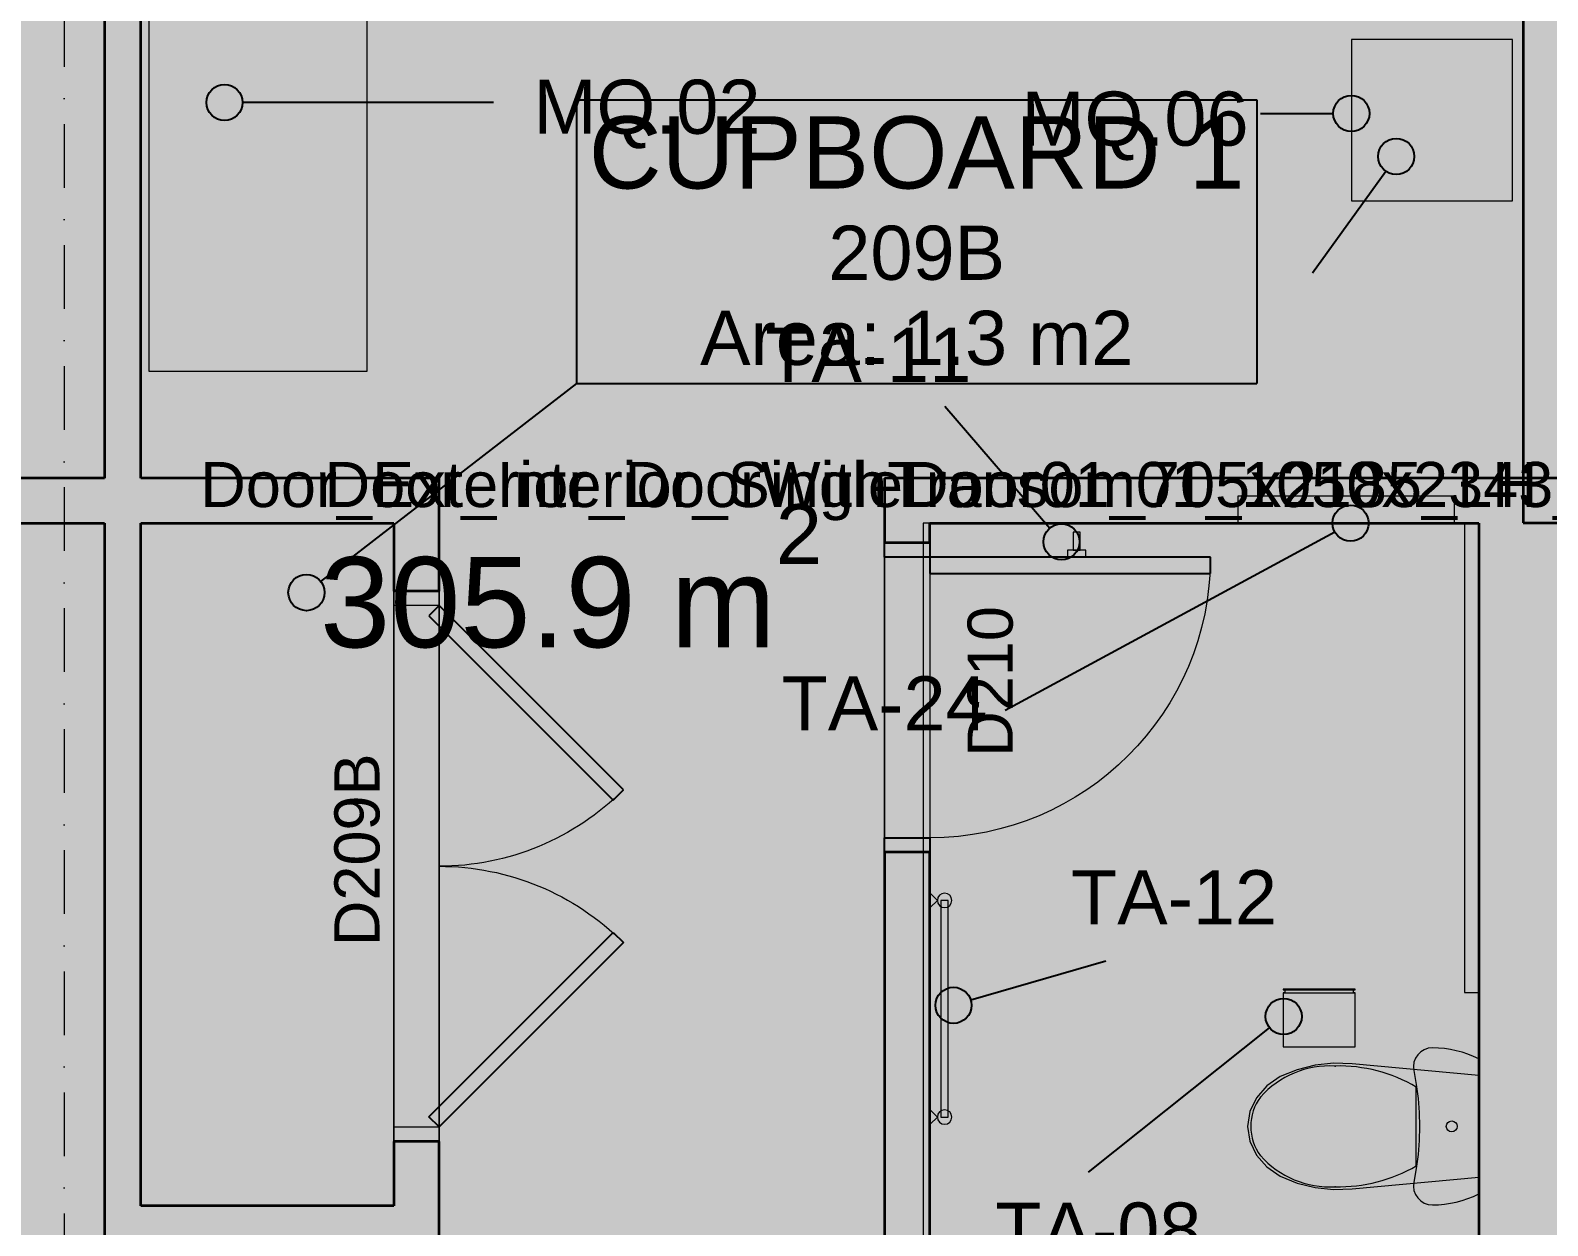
# Model space of a CAD drawing. Header units: millimetres. Extents: x -14278 to 96025, y -22378 to 34603.
# Drawn here: x 72108 to 76309, y 9026 to 12336 of the extents above; entities that cross this region are included whole.
import ezdxf
from ezdxf.enums import TextEntityAlignment as Align

# ---------------------------------------------------------------- set-up
doc = ezdxf.new("R2010")
doc.units = ezdxf.units.MM
doc.header["$MEASUREMENT"] = 0
doc.linetypes.add('Dot & Dashed', pattern=[335.138881, 176.388884, -88.194442, 0, -70.555556])
for name, color, linetype in [('A-Zz_20_10_90-T_TextFFEInternal', 7, 'Continuous'), ('A-Zz_20_10_90-T_TextStair', 7, 'Continuous'), ('A-Zz_50_90_00-M_GrossInternal', 7, 'Continuous'), ('NewA-Ee_25_10-M_WallsInternal', 7, 'Continuous'), ('NewA-Ee_30_40-M_Floors', 7, 'Continuous'), ('NewA-Ee_40_20-M_GeneralFFAndEInternalEquipment', 7, 'Continuous'), ('NewA-Ee_40_20-M_GeneralFFAndEInternalMovable', 7, 'Continuous'), ('NewA-Ee_40_20-M_GeneralFFAndEInternalSanitary', 7, 'Continuous'), ('NewA-SL-M_SpacesInternal', 7, 'Continuous'), ('NewA-Ss_30_25-M_CeilingAndSoffitSystems', 7, 'Continuous'), ('NewA-Zz_20_10_90-T_TextFFEInternal', 7, 'Continuous'), ('NewA-Zz_35_40_80-M_GridStructural', 7, 'Continuous'), ('NewA-Zz_50_10_90-P_BoundarySpace', 7, 'Continuous'), ('NewA-Zz_50_90_00-M_GrossInternal', 7, 'Continuous')]:
    doc.layers.add(name, color=color, linetype=linetype)
doc.styles.add('GENERATED_STYLE_1', font='')
doc.styles.get('GENERATED_STYLE_1').set_extended_font_data('Arial')

# ---------------------------------------------------------------- blocks, each defined once
blk = doc.blocks.new('Slab_29_2', base_point=(88251.7, 6550.5))
at = {"layer": 'NewA-Ee_30_40-M_Floors', "linetype": 'Continuous', "lineweight": 13}
blk.add_hatch(color=254, dxfattribs=at).paths.add_polyline_path([(88251.7, 6550.5), (88251.7, 12847.7), (90701.4, 12847.7), (90701.4, 15099.7), (56152, 15099.7), (56152, 6550.5)])
blk = doc.blocks.new('BEDROOM_209_33_2', base_point=(74744.9, 14565))
at = {"layer": 'NewA-SL-M_SpacesInternal', "color": 253, "linetype": 'Continuous', "lineweight": 13}
for p, q in [((72413.2, 15099.7), (72413.2, 11096.4)), ((76240.7, 11096.4), (76240.7, 15099.7)), ((72413.2, 11096.4), (73239.3, 11096.4)), ((73239.3, 11096.4), (73239.3, 8145.4)), ((74473.1, 8145.4), (74473.1, 11096.4)), ((74473.1, 11096.4), (76240.7, 11096.4))]:
    blk.add_line(p, q, dxfattribs=at)
at = {"layer": 'NewA-SL-M_SpacesInternal', "color": 5, "lineweight": 70, "style": 'GENERATED_STYLE_1'}
for tag, height, p in [('ROOM_NAME', 200, (74744.9, 14872.8)), ('ROOM_NUMBER', 150, (74744.9, 14570)), ('adj_text', 150, (74744.9, 14334.3))]:
    blk.add_attdef(tag, text='', height=height, dxfattribs=at).set_placement(p, align=Align.TOP_CENTER)
blk = doc.blocks.new('BATH_210_44_2', base_point=(75621.8, 7381.5))
at = {"layer": 'NewA-SL-M_SpacesInternal', "color": 253, "linetype": 'Continuous', "lineweight": 13}
for p, q in [((76050.6, 11046.4), (75450.6, 11046.4)), ((75450.6, 11046.4), (75450.6, 10971.4)), ((76050.6, 10971.4), (76050.6, 11046.4)), ((74598.1, 10971.4), (74598.1, 8439.2)), ((75450.6, 10971.4), (74598.1, 10971.4)), ((76118.2, 10971.4), (76050.6, 10971.4)), ((76118.2, 8145.4), (76118.2, 10971.4))]:
    blk.add_line(p, q, dxfattribs=at)
at = {"layer": 'NewA-SL-M_SpacesInternal', "color": 5, "lineweight": 70, "style": 'GENERATED_STYLE_1'}
for tag, height, p in [('ROOM_NAME', 200, (75621.8, 7689.4)), ('ROOM_NUMBER', 150, (75621.8, 7386.5)), ('adj_text', 150, (75621.8, 7150.8))]:
    blk.add_attdef(tag, text='', height=height, dxfattribs=at).set_placement(p, align=Align.TOP_CENTER)
blk = doc.blocks.new('CUPBOARD 1_209B_53_2', base_point=(74561.9, 11790.4))
at = {"layer": 'NewA-SL-M_SpacesInternal', "linetype": 'Continuous'}
for p, q in [((73620.3, 12144), (73620.3, 11829.7)), ((73620.3, 12144), (75503.5, 12144)), ((75503.5, 12144), (75503.5, 11829.7)), ((73620.3, 11829.7), (73620.3, 11594)), ((75503.5, 11829.7), (75503.5, 11594)), ((73620.3, 11594), (73620.3, 11358.3)), ((75503.5, 11594), (75503.5, 11358.3)), ((73620.3, 11358.3), (75503.5, 11358.3))]:
    blk.add_line(p, q, dxfattribs=at)
at = {"layer": 'NewA-SL-M_SpacesInternal', "color": 253, "linetype": 'Continuous', "lineweight": 13}
for p, q in [((72413.2, 10971.4), (72413.2, 9081)), ((73114.3, 10971.4), (72413.2, 10971.4)), ((73114.3, 9081), (73114.3, 10971.4)), ((72413.2, 9081), (73114.3, 9081))]:
    blk.add_line(p, q, dxfattribs=at)
at = {"layer": 'NewA-SL-M_SpacesInternal', "color": 5, "lineweight": 70, "style": 'GENERATED_STYLE_1'}
for tag, height, p in [('ROOM_NAME', 200, (74561.9, 12098.3)), ('ROOM_NUMBER', 150, (74561.9, 11795.4)), ('adj_text', 150, (74561.9, 11559.7))]:
    blk.add_attdef(tag, text='', height=height, dxfattribs=at).set_placement(p, align=Align.TOP_CENTER)
blk = doc.blocks.new('Slab_30_2', base_point=(74580.1, 8145.4))
at = {"layer": 'NewA-Ss_30_25-M_CeilingAndSoffitSystems', "linetype": 'Continuous', "lineweight": 0}
blk.add_hatch(color=255, dxfattribs=at).paths.add_polyline_path([(74580.1, 8145.4), (76118.2, 8145.4), (76118.2, 10971.4), (74580.1, 10971.4)])
at = {"layer": 'NewA-Ss_30_25-M_CeilingAndSoffitSystems', "color": 6, "linetype": 'Continuous', "lineweight": 13, "flags": 128}
blk.add_lwpolyline([(74580.1, 8145.4), (76118.2, 8145.4), (76118.2, 10971.4), (74580.1, 10971.4)], close=True, dxfattribs=at)
blk = doc.blocks.new('Slab_42_2', base_point=(72413.2, 15099.7))
at = {"layer": 'NewA-Ss_30_25-M_CeilingAndSoffitSystems', "linetype": 'Continuous', "lineweight": 0}
blk.add_hatch(color=255, dxfattribs=at).paths.add_polyline_path([(72413.2, 15099.7), (72413.2, 11096.4), (73239.3, 11096.4), (73239.3, 8145.4), (74473.1, 8145.4), (74473.1, 11096.4), (76240.7, 11096.4), (76240.7, 15099.7)])
at = {"layer": 'NewA-Ss_30_25-M_CeilingAndSoffitSystems', "color": 6, "linetype": 'Continuous', "lineweight": 13, "flags": 128}
blk.add_lwpolyline([(72413.2, 15099.7), (76240.7, 15099.7), (76240.7, 11096.4), (74473.1, 11096.4), (74473.1, 8145.4), (73239.3, 8145.4), (73239.3, 11096.4), (72413.2, 11096.4)], close=True, dxfattribs=at)
blk = doc.blocks.new('Slab_57_2', base_point=(72413.2, 10971.4))
at = {"layer": 'NewA-Ss_30_25-M_CeilingAndSoffitSystems', "linetype": 'Continuous', "lineweight": 0}
blk.add_hatch(color=255, dxfattribs=at).paths.add_polyline_path([(72413.2, 10971.4), (72413.2, 9081), (73114.3, 9081), (73114.3, 10971.4)])
at = {"layer": 'NewA-Ss_30_25-M_CeilingAndSoffitSystems', "color": 6, "linetype": 'Continuous', "lineweight": 13, "flags": 128}
blk.add_lwpolyline([(72413.2, 10971.4), (73114.3, 10971.4), (73114.3, 9081), (72413.2, 9081)], close=True, dxfattribs=at)
blk = doc.blocks.new('Wall_81_2', base_point=(76240.7, 15099.7))
at = {"layer": 'NewA-Ee_25_10-M_WallsInternal', "linetype": 'Continuous', "lineweight": 13}
blk.add_hatch(color=6, dxfattribs=at).paths.add_polyline_path([(76240.7, 15099.7), (76240.7, 10972.6), (76390.7, 11297.6), (76390.7, 15099.7)])
at = {"layer": 'NewA-Ee_25_10-M_WallsInternal', "color": 92, "linetype": 'Continuous', "lineweight": 35, "flags": 128}
blk.add_lwpolyline([(76240.7, 15099.7), (76240.7, 10972.6)], dxfattribs=at)
blk = doc.blocks.new('Wall_89_2', base_point=(76518.2, 11096.4))
at = {"layer": 'NewA-Ee_25_10-M_WallsInternal', "linetype": 'Continuous', "lineweight": 13}
blk.add_hatch(color=6, dxfattribs=at).paths.add_polyline_path([(76518.2, 11096.4), (74473.1, 11096.4), (74598.1, 10971.4), (76118.2, 10971.4)])
at = {"layer": 'NewA-Ee_25_10-M_WallsInternal', "color": 92, "linetype": 'Continuous', "lineweight": 35, "flags": 128}
for points in [[(76518.2, 11096.4), (74473.1, 11096.4)], [(74598.1, 10971.4), (76118.2, 10971.4)]]:
    blk.add_lwpolyline(points, dxfattribs=at)
blk = doc.blocks.new('Wall_90_2', base_point=(73239.3, 11096.4))
at = {"layer": 'NewA-Ee_25_10-M_WallsInternal', "linetype": 'Continuous', "lineweight": 13}
for points in [[(70142.7, 11096.4), (70267.7, 10971.4), (72313.2, 10971.4), (72313.2, 11096.4)], [(72413.2, 11096.4), (72413.2, 10971.4), (73114.3, 10971.4), (73239.3, 11096.4)]]:
    blk.add_hatch(color=6, dxfattribs=at).paths.add_polyline_path(points)
at = {"layer": 'NewA-Ee_25_10-M_WallsInternal', "color": 92, "linetype": 'Continuous', "lineweight": 35, "flags": 128}
for points in [[(71912.9, 11096.4), (70142.7, 11096.4)], [(72313.2, 11096.4), (72012.9, 11096.4)], [(73239.3, 11096.4), (72413.2, 11096.4)], [(70267.7, 10971.4), (71787.9, 10971.4)], [(72012.9, 10971.4), (72313.2, 10971.4)], [(72413.2, 10971.4), (73114.3, 10971.4)]]:
    blk.add_lwpolyline(points, dxfattribs=at)
blk = doc.blocks.new('Door 19_11')
at = {"layer": 'NewA-Ee_25_10-M_WallsInternal', "linetype": 'Continuous', "lineweight": 13}
for points in [[(-129.4, 441.9), (-161.3, 410.1), (280.7, -31.8), (312.5, 0)], [(-312.5, -125), (-312.5, 0), (-352.5, 0), (-352.5, -125)], [(352.5, -125), (352.5, 0), (312.5, 0), (312.5, -125)]]:
    blk.add_hatch(color=255, dxfattribs=at).paths.add_polyline_path(points)
at = {"layer": 'NewA-Ee_25_10-M_WallsInternal', "linetype": 'Continuous'}
for p, q in [((-161.3, 410.1), (-129.4, 441.9)), ((-129.4, 441.9), (312.5, 0)), ((280.7, -31.8), (-161.3, 410.1)), ((-312.5, 0), (-352.5, 0)), ((-352.5, 0), (-352.5, -125)), ((-312.5, -125), (-312.5, 0)), ((312.5, 0), (280.7, -31.8)), ((352.5, 0), (312.5, 0)), ((312.5, 0), (312.5, -125)), ((352.5, -125), (352.5, 0)), ((-352.5, -125), (-312.5, -125)), ((312.5, -125), (352.5, -125))]:
    blk.add_line(p, q, dxfattribs=at)
at = {"layer": 'NewA-Ee_25_10-M_WallsInternal', "color": 92, "linetype": 'Continuous', "lineweight": 35}
for p, q in [((-352.5, 0), (-352.5, -125)), ((352.5, 0), (352.5, -125))]:
    blk.add_line(p, q, dxfattribs=at)
at = {"layer": 'NewA-Ee_25_10-M_WallsInternal', "color": 6, "linetype": 'Continuous', "lineweight": 13}
blk.add_arc((312.5, 0), 625, 135, 180, dxfattribs=at)
blk = doc.blocks.new('D Marker 19')
at = {"layer": 'NewA-Ee_25_10-M_WallsInternal', "style": 'GENERATED_STYLE_1'}
blk.add_attdef('AC_WIDO_ID', text='', height=125, dxfattribs=at).set_placement((-262.1, 94.8), align=Align.BOTTOM_LEFT)
blk = doc.blocks.new('Double Door 19_3')
at = {"layer": 'NewA-Ee_25_10-M_WallsInternal', "linetype": 'Continuous', "lineweight": 13}
for points in [[(-211.5, 510.5), (-722, 0), (-693.7, -28.3), (-183.2, 482.2)], [(211.5, 510.5), (183.2, 482.2), (693.7, -28.3), (722, 0)]]:
    blk.add_hatch(color=255, dxfattribs=at).paths.add_polyline_path(points)
at = {"layer": 'NewA-Ee_25_10-M_WallsInternal', "linetype": 'Continuous', "lineweight": 0}
for points in [[(-722, -125), (-722, 0), (-762, 0), (-762, -125)], [(762, -125), (762, 0), (722, 0), (722, -125)]]:
    blk.add_hatch(color=255, dxfattribs=at).paths.add_polyline_path(points)
at = {"layer": 'NewA-Ee_25_10-M_WallsInternal', "linetype": 'Continuous'}
for p, q in [((-211.5, 510.5), (-722, 0)), ((-183.2, 482.2), (-211.5, 510.5)), ((183.2, 482.2), (211.5, 510.5)), ((211.5, 510.5), (722, 0)), ((-693.7, -28.3), (-183.2, 482.2)), ((693.7, -28.3), (183.2, 482.2)), ((-722, 0), (-693.7, -28.3)), ((722, 0), (693.7, -28.3))]:
    blk.add_line(p, q, dxfattribs=at)
at = {"layer": 'NewA-Ee_25_10-M_WallsInternal', "color": 24, "linetype": 'Continuous', "lineweight": 13}
for p, q in [((-722, 0), (-762, 0)), ((-762, 0), (-762, -125)), ((-722, -125), (-722, 0)), ((762, 0), (722, 0)), ((722, 0), (722, -125)), ((762, -125), (762, 0)), ((-762, -125), (-722, -125)), ((722, -125), (762, -125))]:
    blk.add_line(p, q, dxfattribs=at)
at = {"layer": 'NewA-Ee_25_10-M_WallsInternal', "color": 92, "linetype": 'Continuous', "lineweight": 35}
for p, q in [((-762, 0), (-762, -125)), ((762, 0), (762, -125))]:
    blk.add_line(p, q, dxfattribs=at)
at = {"layer": 'NewA-Ee_25_10-M_WallsInternal', "color": 6, "linetype": 'Continuous', "lineweight": 13}
for centre, start, end in [((-722, 0), 0, 45), ((722, 0), 135, 180)]:
    blk.add_arc(centre, 722, start, end, dxfattribs=at)
blk = doc.blocks.new('Wall_103_2', base_point=(73239.3, 11096.4))
at = {"layer": 'NewA-Ee_25_10-M_WallsInternal', "linetype": 'Continuous', "lineweight": 13}
for points in [[(73114.3, 10971.4), (73114.3, 10783.2), (73239.3, 10783.2), (73239.3, 11096.4)], [(73114.3, 8896.8), (73239.3, 8896.8), (73239.3, 9259.2), (73114.3, 9259.2)], [(73114.3, 8145.4), (73239.3, 8145.4), (73239.3, 8191.8), (73114.3, 8191.8)]]:
    blk.add_hatch(color=6, dxfattribs=at).paths.add_polyline_path(points)
at = {"layer": 'NewA-Ee_25_10-M_WallsInternal', "color": 92, "linetype": 'Continuous', "lineweight": 35}
for p, q in [((73239.3, 10783.2), (73114.3, 10783.2)), ((73239.3, 9259.2), (73114.3, 9259.2)), ((73239.3, 8896.8), (73114.3, 8896.8)), ((73239.3, 8191.8), (73114.3, 8191.8))]:
    blk.add_line(p, q, dxfattribs=at)
at = {"layer": 'NewA-Ee_25_10-M_WallsInternal', "color": 92, "linetype": 'Continuous', "lineweight": 35, "flags": 128}
for points in [[(73239.3, 10783.2), (73239.3, 11096.4)], [(73114.3, 10971.4), (73114.3, 10783.2)], [(73114.3, 9259.2), (73114.3, 9081)], [(73239.3, 8896.8), (73239.3, 9259.2)], [(73114.3, 8956), (73114.3, 8896.8)], [(73114.3, 8191.8), (73114.3, 8145.4)], [(73239.3, 8145.4), (73239.3, 8191.8)]]:
    blk.add_lwpolyline(points, dxfattribs=at)
at = {"layer": 'NewA-Ee_25_10-M_WallsInternal', "linetype": 'Continuous', "xscale": -1, "zscale": 1000, "rotation": 270}
blk.add_blockref('Double Door 19_3', (73239.3, 10021.2), dxfattribs=at)
at = {"layer": 'NewA-Ee_25_10-M_WallsInternal'}
ref = blk.add_blockref('D Marker 19', (73239.3, 10021.2), dxfattribs=dict(at, rotation=270))
ref.add_attrib('AC_WIDO_ID', 'D209B', dxfattribs={"color": 7, "height": 125, "rotation": 90, "style": 'GENERATED_STYLE_1'}).set_placement((73112, 9799.9), align=Align.BOTTOM_LEFT)
at = {"layer": 'NewA-Ee_25_10-M_WallsInternal', "linetype": 'Continuous', "zscale": 1000, "rotation": 270}
blk.add_blockref('Door 19_11', (73239.3, 8544.3), dxfattribs=at)
at = {"layer": 'NewA-Ee_25_10-M_WallsInternal'}
ref = blk.add_blockref('D Marker 19', (73239.3, 8544.3), dxfattribs=dict(at, rotation=270))
ref.add_attrib('AC_WIDO_ID', 'D209A', dxfattribs={"color": 7, "height": 125, "rotation": 90, "style": 'GENERATED_STYLE_1'}).set_placement((73112, 8302.9), align=Align.BOTTOM_LEFT)
blk = doc.blocks.new('Door 19_3')
at = {"layer": 'NewA-Ee_25_10-M_WallsInternal', "linetype": 'Continuous', "lineweight": 13}
for points in [[(388.5, 777), (343.5, 777), (343.5, 0), (388.5, 0)], [(-388.5, -125), (-388.5, 0), (-428.5, 0), (-428.5, -125)], [(428.5, -125), (428.5, 0), (388.5, 0), (388.5, -125)]]:
    blk.add_hatch(color=255, dxfattribs=at).paths.add_polyline_path(points)
at = {"layer": 'NewA-Ee_25_10-M_WallsInternal', "linetype": 'Continuous'}
for p, q in [((343.5, 0), (343.5, 777)), ((343.5, 777), (388.5, 777)), ((388.5, 777), (388.5, 0)), ((-388.5, 0), (-428.5, 0)), ((-428.5, 0), (-428.5, -125)), ((-388.5, -125), (-388.5, 0)), ((388.5, 0), (343.5, 0)), ((428.5, 0), (388.5, 0)), ((388.5, 0), (388.5, -125)), ((428.5, -125), (428.5, 0)), ((-428.5, -125), (-388.5, -125)), ((388.5, -125), (428.5, -125))]:
    blk.add_line(p, q, dxfattribs=at)
at = {"layer": 'NewA-Ee_25_10-M_WallsInternal', "color": 92, "linetype": 'Continuous', "lineweight": 35}
for p, q in [((-428.5, 0), (-428.5, -125)), ((428.5, 0), (428.5, -125))]:
    blk.add_line(p, q, dxfattribs=at)
at = {"layer": 'NewA-Ee_25_10-M_WallsInternal', "color": 6, "linetype": 'Continuous', "lineweight": 13}
blk.add_arc((388.5, 0), 777, 90, 180, dxfattribs=at)
blk = doc.blocks.new('Wall_104_2', base_point=(74473.1, 11096.4))
at = {"layer": 'NewA-Ee_25_10-M_WallsInternal', "linetype": 'Continuous', "lineweight": 13}
for points in [[(74473.1, 11096.4), (74473.1, 10917), (74598.1, 10917), (74598.1, 10971.4)], [(74473.1, 8145.4), (74598.1, 8145.4), (74598.1, 10060), (74473.1, 10060)]]:
    blk.add_hatch(color=6, dxfattribs=at).paths.add_polyline_path(points)
at = {"layer": 'NewA-Ee_25_10-M_WallsInternal', "color": 92, "linetype": 'Continuous', "lineweight": 35}
for p, q in [((74598.1, 10917), (74473.1, 10917)), ((74598.1, 10060), (74473.1, 10060))]:
    blk.add_line(p, q, dxfattribs=at)
at = {"layer": 'NewA-Ee_25_10-M_WallsInternal', "color": 92, "linetype": 'Continuous', "lineweight": 35, "flags": 128}
for points in [[(74473.1, 11096.4), (74473.1, 10917)], [(74598.1, 10917), (74598.1, 10971.4)], [(74473.1, 10060), (74473.1, 8145.4)], [(74598.1, 8145.4), (74598.1, 10060)]]:
    blk.add_lwpolyline(points, dxfattribs=at)
at = {"layer": 'NewA-Ee_25_10-M_WallsInternal', "linetype": 'Continuous', "xscale": -1, "zscale": 1000, "rotation": 270}
blk.add_blockref('Door 19_3', (74598.1, 10488.5), dxfattribs=at)
at = {"layer": 'NewA-Ee_25_10-M_WallsInternal'}
ref = blk.add_blockref('D Marker 19', (74598.1, 10488.5), dxfattribs=dict(at, rotation=270))
ref.add_attrib('AC_WIDO_ID', 'D210', dxfattribs={"color": 7, "height": 125, "rotation": 90, "style": 'GENERATED_STYLE_1'}).set_placement((74865.2, 10324.4), align=Align.BOTTOM_LEFT)
blk = doc.blocks.new('Wall_115_2', base_point=(72413.2, 15099.7))
at = {"layer": 'NewA-Ee_25_10-M_WallsInternal', "linetype": 'Continuous', "lineweight": 13}
blk.add_hatch(color=6, dxfattribs=at).paths.add_polyline_path([(72313.2, 15099.7), (72313.2, 8145.4), (72413.2, 8145.4), (72413.2, 15099.7)])
at = {"layer": 'NewA-Ee_25_10-M_WallsInternal', "color": 92, "linetype": 'Continuous', "lineweight": 35, "flags": 128}
for points in [[(72313.2, 15099.7), (72313.2, 11096.4)], [(72413.2, 11096.4), (72413.2, 15099.7)], [(72313.2, 10971.4), (72313.2, 8145.4)], [(72413.2, 9081), (72413.2, 10971.4)]]:
    blk.add_lwpolyline(points, dxfattribs=at)
blk = doc.blocks.new('Wall_123_2', base_point=(72413.2, 9081))
at = {"layer": 'NewA-Ee_25_10-M_WallsInternal', "linetype": 'Continuous', "lineweight": 13}
blk.add_hatch(color=6, dxfattribs=at).paths.add_polyline_path([(72413.2, 8956), (73114.3, 8956), (73114.3, 9081), (72413.2, 9081)])
at = {"layer": 'NewA-Ee_25_10-M_WallsInternal', "color": 92, "linetype": 'Continuous', "lineweight": 35, "flags": 128}
for points in [[(73114.3, 9081), (72413.2, 9081)], [(72413.2, 8956), (73114.3, 8956)]]:
    blk.add_lwpolyline(points, dxfattribs=at)
blk = doc.blocks.new('Wall_125_2', base_point=(76518.2, 11096.4))
at = {"layer": 'NewA-Ee_25_10-M_WallsInternal', "linetype": 'Continuous', "lineweight": 13}
blk.add_hatch(color=6, dxfattribs=at).paths.add_polyline_path([(76118.2, 10971.4), (76118.2, 8145.4), (76518.2, 8145.4), (76518.2, 11096.4)])
at = {"layer": 'NewA-Ee_25_10-M_WallsInternal', "color": 92, "linetype": 'Continuous', "lineweight": 35, "flags": 128}
for points in [[(76518.2, 8145.4), (76518.2, 11096.4)], [(76118.2, 10971.4), (76118.2, 8145.4)]]:
    blk.add_lwpolyline(points, dxfattribs=at)
blk = doc.blocks.new('Wall_126_2', base_point=(76240.7, 11297.6))
at = {"layer": 'NewA-Ee_25_10-M_WallsInternal', "linetype": 'Continuous', "lineweight": 13}
blk.add_hatch(color=6, dxfattribs=at).paths.add_polyline_path([(76240.7, 10972.6), (78038.4, 10972.6), (78163.4, 11297.6), (76390.7, 11297.6)])
at = {"layer": 'NewA-Ee_25_10-M_WallsInternal', "color": 92, "linetype": 'Continuous', "lineweight": 35, "flags": 128}
for points in [[(78163.4, 11297.6), (76390.7, 11297.6)], [(76240.7, 10972.6), (78038.4, 10972.6)]]:
    blk.add_lwpolyline(points, dxfattribs=at)
blk = doc.blocks.new('Standard grid marker')
at = {"layer": 'NewA-Zz_35_40_80-M_GridStructural', "color": 6, "linetype": 'Dot & Dashed', "lineweight": 13}
blk.add_line((1000, 0), (18130.8, 0), dxfattribs=at)
at = {"layer": 'NewA-Zz_35_40_80-M_GridStructural', "style": 'GENERATED_STYLE_1'}
blk.add_attdef('AC_MarkerText_1', text='', height=250, rotation=90, dxfattribs=at).set_placement((-250, 14.3), align=Align.MIDDLE_CENTER)
blk = doc.blocks.new('Rectangular Table 01 19_3')
at = {"layer": 'NewA-Ee_40_20-M_GeneralFFAndEInternalMovable', "color": 1, "linetype": 'Continuous', "lineweight": 18}
for p, q in [((446.6, 446.6), (0, 446.6)), ((0, 446.6), (0, 0)), ((446.6, 0), (446.6, 446.6)), ((0, 0), (446.6, 0))]:
    blk.add_line(p, q, dxfattribs=at)
blk = doc.blocks.new('Wardrobe 19')
at = {"layer": 'NewA-Ee_40_20-M_GeneralFFAndEInternalMovable', "color": 1, "linetype": 'Continuous', "lineweight": 18}
for p, q in [((1059.4, 604.8), (0, 604.8)), ((0, 604.8), (0, 0)), ((1059.4, 0), (1059.4, 604.8)), ((0, 0), (1059.4, 0))]:
    blk.add_line(p, q, dxfattribs=at)
blk = doc.blocks.new('Wall Hanging Rack 19')
at = {"layer": 'NewA-Ee_40_20-M_GeneralFFAndEInternalEquipment', "color": 1, "linetype": 'Continuous', "lineweight": 18}
for p, q in [((25, 0), (-25, 0)), ((-25, 0), (-25, -20)), ((25, -20), (25, 0)), ((-25, -20), (25, -20)), ((10, -20), (-10, -20)), ((-10, -20), (-10, -70)), ((10, -70), (10, -20)), ((-10, -70), (10, -70))]:
    blk.add_line(p, q, dxfattribs=at)
blk = doc.blocks.new('Towel Rack 19')
at = {"layer": 'NewA-Ee_40_20-M_GeneralFFAndEInternalEquipment', "color": 1, "linetype": 'Continuous', "lineweight": 18}
for p, q in [((-280, 0), (-320, 0)), ((-320, 0), (-300, -20)), ((-300, -20), (-280, 0)), ((320, 0), (280, 0)), ((280, 0), (300, -20)), ((300, -20), (320, 0)), ((300, -30), (-300, -30)), ((-300, -30), (-300, -50)), ((300, -50), (300, -30)), ((-300, -50), (300, -50))]:
    blk.add_line(p, q, dxfattribs=at)
for centre, start, end in [((-300, -40), 0, 180), ((-300, -40), 180, 0), ((300, -40), 0, 180), ((300, -40), 180, 0)]:
    blk.add_arc(centre, 20, start, end, dxfattribs=at)
blk = doc.blocks.new('Toilet Paper Dispenser 19')
at = {"layer": 'NewA-Ee_40_20-M_GeneralFFAndEInternalEquipment', "color": 1, "linetype": 'Continuous', "lineweight": 18}
for p, q in [((200, 0), (0, 0)), ((0, 0), (0, -2)), ((200, -2), (200, 0)), ((0, -2), (5, -2)), ((0, -2), (200, -2)), ((5, -10), (0, -10)), ((0, -10), (0, -160)), ((0, -10), (200, -10)), ((5, -2), (5, -10)), ((195, -10), (195, -2)), ((195, -2), (200, -2)), ((200, -10), (195, -10)), ((200, -160), (200, -10)), ((0, -160), (200, -160))]:
    blk.add_line(p, q, dxfattribs=at)
blk = doc.blocks.new('Cabinet Wall Single Door 19')
at = {"layer": 'NewA-Ee_40_20-M_GeneralFFAndEInternalEquipment', "color": 1, "linetype": 'Continuous', "lineweight": 18}
for p, q in [((600, 75), (0, 75)), ((0, 75), (0, 0)), ((600, 0), (600, 75)), ((0, 0), (600, 0))]:
    blk.add_line(p, q, dxfattribs=at)
blk = doc.blocks.new('WC 19')
at = {"layer": 'NewA-Ee_40_20-M_GeneralFFAndEInternalSanitary', "color": 1, "linetype": 'Continuous', "lineweight": 18}
for p, q in [((-193.9, -40.1), (-200.1, -55.5)), ((-186.8, -25), (-193.9, -40.1)), ((186.8, -25), (-186.8, -25)), ((-141, -25), (-173.3, -375.4)), ((141, -25), (-141, -25)), ((173.3, -375.4), (141, -25)), ((193.9, -40.1), (186.8, -25)), ((200.1, -55.5), (193.9, -40.1)), ((-205.4, -71.3), (-209.7, -87.4)), ((-200.1, -55.5), (-205.4, -71.3)), ((205.4, -71.3), (200.1, -55.5)), ((209.7, -87.4), (205.4, -71.3)), ((-215.5, -120.2), (-217, -136.8)), ((-213.1, -103.7), (-215.5, -120.2)), ((-209.7, -87.4), (-213.1, -103.7)), ((213.1, -103.7), (209.7, -87.4)), ((215.5, -120.2), (213.1, -103.7)), ((217, -136.8), (215.5, -120.2)), ((-217, -136.8), (-217.5, -153.5)), ((-217.5, -153.5), (-216.2, -165)), ((-216.2, -165), (-212.4, -176)), ((212.4, -176), (216.2, -165)), ((216.2, -165), (217.5, -153.5)), ((217.5, -153.5), (217, -136.8)), ((-212.4, -176), (-206.3, -185.9)), ((-206.3, -185.9), (-198.2, -194.1)), ((-198.2, -194.1), (-188.5, -200.5)), ((-188.5, -200.5), (-177.6, -204.5)), ((-177.6, -204.5), (-166.1, -206)), ((-166.1, -206), (-154.5, -205)), ((-154.5, -205), (-116.2, -198.2)), ((-116.2, -198.2), (-77.6, -193.3)), ((0, -198), (-108.9, -198)), ((-77.6, -193.3), (-38.9, -190.4)), ((-38.9, -190.4), (0, -189.4)), ((0, -189.4), (38.9, -190.4)), ((108.9, -198), (0, -198)), ((38.9, -190.4), (77.6, -193.3)), ((77.6, -193.3), (116.2, -198.2)), ((116.2, -198.2), (154.5, -205)), ((154.5, -205), (166.1, -206)), ((166.1, -206), (177.6, -204.5)), ((177.6, -204.5), (188.5, -200.5)), ((188.5, -200.5), (198.2, -194.1)), ((198.2, -194.1), (206.3, -185.9)), ((206.3, -185.9), (212.4, -176)), ((-173.3, -375.4), (-174.9, -427.1)), ((174.9, -427.1), (173.3, -375.4)), ((-174.9, -427.1), (-169.4, -478.4)), ((169.4, -478.4), (174.9, -427.1)), ((-169.4, -478.4), (-157, -528.2)), ((157, -528.2), (169.4, -478.4)), ((-157, -528.2), (-138, -575.1)), ((138, -575.1), (157, -528.2)), ((-138, -575.1), (-112.4, -612.3)), ((112.4, -612.3), (138, -575.1)), ((-112.4, -612.3), (-79.4, -640.8)), ((79.4, -640.8), (112.4, -612.3)), ((81.1, -629.6), (81.1, -629.6)), ((-79.4, -640.8), (-41, -658.8)), ((-41, -658.8), (0, -665)), ((0, -656.4), (0, -656.4)), ((0, -665), (41, -658.8)), ((41, -658.8), (79.4, -640.8))]:
    blk.add_line(p, q, dxfattribs=at)
blk.add_circle((0, -100), 15, dxfattribs=at)
for centre, radius, start, end in [((258.1, -412.9), 425.4, 149.6518, 181.3539), ((-258.1, -412.9), 425.4, 358.6461, 30.3482), ((89.5, -437.3), 257, 176.8048, 228.4245), ((-89.5, -437.3), 257, 311.5755, 3.1952), ((0.8, -517.8), 138.6, 233.7772, 269.6644), ((-0.8, -517.8), 138.6, 270.3356, 306.2228)]:
    blk.add_arc(centre, radius, start, end, dxfattribs=at)
for p in [(108.9, -198), (-167, -423), (167, -423), (-81.1, -629.6)]:
    blk.add_point(p, dxfattribs=at)
blk = doc.blocks.new('Mirror 19_5')
at = {"layer": 'NewA-Ee_40_20-M_GeneralFFAndEInternalEquipment', "color": 1, "linetype": 'Continuous', "lineweight": 18}
for p, q in [((1300, 40), (0, 40)), ((0, 40), (0, 0)), ((1300, 40), (0, 40)), ((0, 40), (0, 0)), ((0, 0), (1300, 0)), ((0, 0), (1300, 0)), ((1300, 0), (1300, 40)), ((1300, 0), (1300, 40))]:
    blk.add_line(p, q, dxfattribs=at)
blk = doc.blocks.new('Line_84_2', base_point=(73390, 12136.4))
at = {"layer": 'NewA-Zz_20_10_90-T_TextFFEInternal', "linetype": 'Continuous'}
blk.add_hatch(color=256, dxfattribs=at).paths.add_polyline_path([(72695.3, 12136.4), (72691.5, 12155.5), (72680.6, 12171.8), (72664.4, 12182.6), (72645.3, 12186.4), (72626.1, 12182.6), (72609.9, 12171.8), (72599.1, 12155.5), (72595.3, 12136.4), (72599.1, 12117.3), (72609.9, 12101), (72626.1, 12090.2), (72645.3, 12086.4), (72664.4, 12090.2), (72680.6, 12101), (72691.5, 12117.3)])
blk.add_line((73390, 12136.4), (72695.3, 12136.4), dxfattribs=at)
blk.add_circle((72645.3, 12136.4), 50, dxfattribs=at)
blk = doc.blocks.new('Line_107_2', base_point=(75513.9, 12106.3))
at = {"layer": 'NewA-Zz_20_10_90-T_TextFFEInternal', "linetype": 'Continuous'}
blk.add_hatch(color=256, dxfattribs=at).paths.add_polyline_path([(75815.3, 12106.3), (75811.5, 12125.4), (75800.7, 12141.6), (75784.4, 12152.5), (75765.3, 12156.3), (75746.2, 12152.5), (75729.9, 12141.6), (75719.1, 12125.4), (75715.3, 12106.3), (75719.1, 12087.1), (75729.9, 12070.9), (75746.2, 12060.1), (75765.3, 12056.3), (75784.4, 12060.1), (75800.7, 12070.9), (75811.5, 12087.1)])
blk.add_line((75513.9, 12106.3), (75715.3, 12106.3), dxfattribs=at)
blk.add_circle((75765.3, 12106.3), 50, dxfattribs=at)
blk = doc.blocks.new('Line_108_2', base_point=(75658, 11664.9))
at = {"layer": 'NewA-Zz_20_10_90-T_TextFFEInternal', "linetype": 'Continuous'}
blk.add_hatch(color=256, dxfattribs=at).paths.add_polyline_path([(75939.7, 11987.3), (75935.9, 12006.4), (75925.1, 12022.6), (75908.9, 12033.5), (75889.7, 12037.3), (75870.6, 12033.5), (75854.4, 12022.6), (75843.5, 12006.4), (75839.7, 11987.3), (75843.5, 11968.1), (75854.4, 11951.9), (75870.6, 11941.1), (75889.7, 11937.3), (75908.9, 11941.1), (75925.1, 11951.9), (75935.9, 11968.1)])
blk.add_line((75658, 11664.9), (75860.5, 11946.7), dxfattribs=at)
blk.add_circle((75889.7, 11987.3), 50, dxfattribs=at)
blk = doc.blocks.new('Line_144_2', base_point=(75038, 9174.2))
at = {"layer": 'NewA-Zz_20_10_90-T_TextFFEInternal', "linetype": 'Continuous'}
blk.add_hatch(color=256, dxfattribs=at).paths.add_polyline_path([(75627.9, 9605.4), (75624.1, 9624.6), (75613.3, 9640.8), (75597, 9651.6), (75577.9, 9655.4), (75558.8, 9651.6), (75542.6, 9640.8), (75531.7, 9624.6), (75527.9, 9605.4), (75531.7, 9586.3), (75542.6, 9570.1), (75558.8, 9559.2), (75577.9, 9555.4), (75597, 9559.2), (75613.3, 9570.1), (75624.1, 9586.3)])
blk.add_line((75038, 9174.2), (75538.8, 9574.2), dxfattribs=at)
blk.add_circle((75577.9, 9605.4), 50, dxfattribs=at)
blk = doc.blocks.new('Line_150_2', base_point=(74639.7, 11295.8))
at = {"layer": 'NewA-Zz_20_10_90-T_TextFFEInternal', "linetype": 'Continuous'}
blk.add_hatch(color=256, dxfattribs=at).paths.add_polyline_path([(75012.7, 10919.7), (75008.9, 10938.8), (74998, 10955), (74981.8, 10965.9), (74962.7, 10969.7), (74943.6, 10965.9), (74927.3, 10955), (74916.5, 10938.8), (74912.7, 10919.7), (74916.5, 10900.5), (74927.3, 10884.3), (74943.6, 10873.5), (74962.7, 10869.7), (74981.8, 10873.5), (74998, 10884.3), (75008.9, 10900.5)])
blk.add_line((74639.7, 11295.8), (74930.1, 10957.6), dxfattribs=at)
blk.add_circle((74962.7, 10919.7), 50, dxfattribs=at)
blk = doc.blocks.new('Line_156_2', base_point=(74807.1, 10453.7))
at = {"layer": 'NewA-Zz_20_10_90-T_TextFFEInternal', "linetype": 'Continuous'}
blk.add_hatch(color=256, dxfattribs=at).paths.add_polyline_path([(75813.3, 10971.4), (75809.5, 10990.5), (75798.7, 11006.7), (75782.5, 11017.6), (75763.3, 11021.4), (75744.2, 11017.6), (75728, 11006.7), (75717.1, 10990.5), (75713.3, 10971.4), (75717.1, 10952.2), (75728, 10936), (75744.2, 10925.2), (75763.3, 10921.4), (75782.5, 10925.2), (75798.7, 10936), (75809.5, 10952.2)])
blk.add_line((74807.1, 10453.7), (75719.4, 10947.6), dxfattribs=at)
blk.add_circle((75763.3, 10971.4), 50, dxfattribs=at)
blk = doc.blocks.new('Line_164_2', base_point=(75085.7, 9758.7))
at = {"layer": 'NewA-Zz_20_10_90-T_TextFFEInternal', "linetype": 'Continuous'}
blk.add_hatch(color=256, dxfattribs=at).paths.add_polyline_path([(74713.6, 9636.1), (74709.8, 9655.2), (74699, 9671.4), (74682.8, 9682.3), (74663.6, 9686.1), (74644.5, 9682.3), (74628.3, 9671.4), (74617.5, 9655.2), (74613.6, 9636.1), (74617.5, 9616.9), (74628.3, 9600.7), (74644.5, 9589.9), (74663.6, 9586.1), (74682.8, 9589.9), (74699, 9600.7), (74709.8, 9616.9)])
blk.add_line((75085.7, 9758.7), (74711.7, 9650), dxfattribs=at)
blk.add_circle((74663.6, 9636.1), 50, dxfattribs=at)
blk = doc.blocks.new('Line_183_2', base_point=(73620.3, 11358.3))
at = {"layer": 'NewA-Zz_50_10_90-P_BoundarySpace', "linetype": 'Continuous'}
blk.add_hatch(color=256, dxfattribs=at).paths.add_polyline_path([(72922, 10779.1), (72918.2, 10798.2), (72907.4, 10814.4), (72891.1, 10825.3), (72872, 10829.1), (72852.9, 10825.3), (72836.6, 10814.4), (72825.8, 10798.2), (72822, 10779.1), (72825.8, 10759.9), (72836.6, 10743.7), (72852.9, 10732.9), (72872, 10729.1), (72891.1, 10732.9), (72907.4, 10743.7), (72918.2, 10759.9)])
blk.add_line((73620.3, 11358.3), (72911.5, 10809.7), dxfattribs=at)
blk.add_circle((72872, 10779.1), 50, dxfattribs=at)
blk = doc.blocks.new('Label_182_2', base_point=(73390, 12284.1))
at = {"layer": 'A-Zz_20_10_90-T_TextFFEInternal', "insert": (73815, 12199.8), "char_height": 150, "attachment_point": 2, "style": 'GENERATED_STYLE_1'}
blk.add_mtext('\\fArial|b0|i0|c0|p34;MQ.02\\fArial|b0|i0|c0|p34;\\fArial|b0|i0|c0|p34;\\fArial|b0|i0|c0|p34;\\fArial|b0|i0|c0|p34;\\fArial|b0|i0|c0|p34;\\fArial|b0|i0|c0|p34;\\fArial|b0|i0|c0|p34;\\fArial|b0|i0|c0|p34;\\fArial|b0|i0|c0|p34;\\fArial|b0|i0|c0|p34;\\fArial|b0|i0|c0|p34;\\fArial|b0|i0|c0|p34;\\fArial|b0|i0|c0|p34;\\fArial|b0|i0|c0|p34;\\fArial|b0|i0|c0|p34;\\fArial|b0|i0|c0|p34;\\fArial|b0|i0|c0|p34;\\fArial|b0|i0|c0|p34;\\fArial|b0|i0|c0|p34;\\fArial|b0|i0|c0|p34;\\fArial|b0|i0|c0|p34;\\fArial|b0|i0|c0|p34;\\fArial|b0|i0|c0|p34;\\fArial|b0|i0|c0|p34;\\fArial|b0|i0|c0|p34;\\fArial|b0|i0|c0|p34;\\fArial|b0|i0|c0|p34;\\fArial|b0|i0|c0|p34;\\fArial|b0|i0|c0|p34;}', dxfattribs=at)
blk = doc.blocks.new('Label_194_2', base_point=(74741.3, 12251.2))
at = {"layer": 'A-Zz_20_10_90-T_TextFFEInternal', "insert": (75166.3, 12166.9), "char_height": 150, "attachment_point": 2, "style": 'GENERATED_STYLE_1'}
blk.add_mtext('\\fArial|b0|i0|c0|p34;MQ.06\\fArial|b0|i0|c0|p34;\\fArial|b0|i0|c0|p34;\\fArial|b0|i0|c0|p34;\\fArial|b0|i0|c0|p34;\\fArial|b0|i0|c0|p34;\\fArial|b0|i0|c0|p34;\\fArial|b0|i0|c0|p34;\\fArial|b0|i0|c0|p34;\\fArial|b0|i0|c0|p34;\\fArial|b0|i0|c0|p34;\\fArial|b0|i0|c0|p34;\\fArial|b0|i0|c0|p34;\\fArial|b0|i0|c0|p34;\\fArial|b0|i0|c0|p34;\\fArial|b0|i0|c0|p34;\\fArial|b0|i0|c0|p34;\\fArial|b0|i0|c0|p34;\\fArial|b0|i0|c0|p34;\\fArial|b0|i0|c0|p34;\\fArial|b0|i0|c0|p34;\\fArial|b0|i0|c0|p34;\\fArial|b0|i0|c0|p34;\\fArial|b0|i0|c0|p34;\\fArial|b0|i0|c0|p34;\\fArial|b0|i0|c0|p34;\\fArial|b0|i0|c0|p34;\\fArial|b0|i0|c0|p34;\\fArial|b0|i0|c0|p34;\\fArial|b0|i0|c0|p34;}', dxfattribs=at)
blk = doc.blocks.new('Label_225_2', base_point=(74639.8, 9174.2))
at = {"layer": 'A-Zz_20_10_90-T_TextFFEInternal', "insert": (75064.8, 9089.9), "char_height": 150, "attachment_point": 2, "style": 'GENERATED_STYLE_1'}
blk.add_mtext('\\fArial|b0|i0|c0|p34;TA-08\\fArial|b0|i0|c0|p34;\\fArial|b0|i0|c0|p34;\\fArial|b0|i0|c0|p34;\\fArial|b0|i0|c0|p34;\\fArial|b0|i0|c0|p34;\\fArial|b0|i0|c0|p34;\\fArial|b0|i0|c0|p34;\\fArial|b0|i0|c0|p34;\\fArial|b0|i0|c0|p34;\\fArial|b0|i0|c0|p34;\\fArial|b0|i0|c0|p34;\\fArial|b0|i0|c0|p34;\\fArial|b0|i0|c0|p34;\\fArial|b0|i0|c0|p34;\\fArial|b0|i0|c0|p34;\\fArial|b0|i0|c0|p34;\\fArial|b0|i0|c0|p34;\\fArial|b0|i0|c0|p34;\\fArial|b0|i0|c0|p34;\\fArial|b0|i0|c0|p34;\\fArial|b0|i0|c0|p34;\\fArial|b0|i0|c0|p34;\\fArial|b0|i0|c0|p34;\\fArial|b0|i0|c0|p34;\\fArial|b0|i0|c0|p34;\\fArial|b0|i0|c0|p34;\\fArial|b0|i0|c0|p34;\\fArial|b0|i0|c0|p34;\\fArial|b0|i0|c0|p34;}', dxfattribs=at)
blk = doc.blocks.new('Label_228_2', base_point=(74048.1, 10631.6))
at = {"layer": 'A-Zz_20_10_90-T_TextFFEInternal', "insert": (74473.1, 10547.3), "char_height": 150, "attachment_point": 2, "style": 'GENERATED_STYLE_1'}
blk.add_mtext('\\fArial|b0|i0|c0|p34;TA-24\\fArial|b0|i0|c0|p34;\\fArial|b0|i0|c0|p34;\\fArial|b0|i0|c0|p34;\\fArial|b0|i0|c0|p34;\\fArial|b0|i0|c0|p34;\\fArial|b0|i0|c0|p34;\\fArial|b0|i0|c0|p34;\\fArial|b0|i0|c0|p34;\\fArial|b0|i0|c0|p34;\\fArial|b0|i0|c0|p34;\\fArial|b0|i0|c0|p34;\\fArial|b0|i0|c0|p34;\\fArial|b0|i0|c0|p34;\\fArial|b0|i0|c0|p34;\\fArial|b0|i0|c0|p34;\\fArial|b0|i0|c0|p34;\\fArial|b0|i0|c0|p34;\\fArial|b0|i0|c0|p34;\\fArial|b0|i0|c0|p34;\\fArial|b0|i0|c0|p34;\\fArial|b0|i0|c0|p34;\\fArial|b0|i0|c0|p34;\\fArial|b0|i0|c0|p34;\\fArial|b0|i0|c0|p34;\\fArial|b0|i0|c0|p34;\\fArial|b0|i0|c0|p34;\\fArial|b0|i0|c0|p34;\\fArial|b0|i0|c0|p34;\\fArial|b0|i0|c0|p34;}', dxfattribs=at)
blk = doc.blocks.new('Label_229_2', base_point=(74002.5, 11597.2))
at = {"layer": 'A-Zz_20_10_90-T_TextFFEInternal', "insert": (74427.5, 11512.9), "char_height": 150, "attachment_point": 2, "style": 'GENERATED_STYLE_1'}
blk.add_mtext('\\fArial|b0|i0|c0|p34;TA-11\\fArial|b0|i0|c0|p34;\\fArial|b0|i0|c0|p34;\\fArial|b0|i0|c0|p34;\\fArial|b0|i0|c0|p34;\\fArial|b0|i0|c0|p34;\\fArial|b0|i0|c0|p34;\\fArial|b0|i0|c0|p34;\\fArial|b0|i0|c0|p34;\\fArial|b0|i0|c0|p34;\\fArial|b0|i0|c0|p34;\\fArial|b0|i0|c0|p34;\\fArial|b0|i0|c0|p34;\\fArial|b0|i0|c0|p34;\\fArial|b0|i0|c0|p34;\\fArial|b0|i0|c0|p34;\\fArial|b0|i0|c0|p34;\\fArial|b0|i0|c0|p34;\\fArial|b0|i0|c0|p34;\\fArial|b0|i0|c0|p34;\\fArial|b0|i0|c0|p34;\\fArial|b0|i0|c0|p34;\\fArial|b0|i0|c0|p34;\\fArial|b0|i0|c0|p34;\\fArial|b0|i0|c0|p34;\\fArial|b0|i0|c0|p34;\\fArial|b0|i0|c0|p34;\\fArial|b0|i0|c0|p34;\\fArial|b0|i0|c0|p34;\\fArial|b0|i0|c0|p34;}', dxfattribs=at)
blk = doc.blocks.new('Label_230_2', base_point=(74849.4, 10094.4))
at = {"layer": 'A-Zz_20_10_90-T_TextFFEInternal', "insert": (75274.4, 10010.2), "char_height": 150, "attachment_point": 2, "style": 'GENERATED_STYLE_1'}
blk.add_mtext('\\fArial|b0|i0|c0|p34;TA-12\\fArial|b0|i0|c0|p34;\\fArial|b0|i0|c0|p34;\\fArial|b0|i0|c0|p34;\\fArial|b0|i0|c0|p34;\\fArial|b0|i0|c0|p34;\\fArial|b0|i0|c0|p34;\\fArial|b0|i0|c0|p34;\\fArial|b0|i0|c0|p34;\\fArial|b0|i0|c0|p34;\\fArial|b0|i0|c0|p34;\\fArial|b0|i0|c0|p34;\\fArial|b0|i0|c0|p34;\\fArial|b0|i0|c0|p34;\\fArial|b0|i0|c0|p34;\\fArial|b0|i0|c0|p34;\\fArial|b0|i0|c0|p34;\\fArial|b0|i0|c0|p34;\\fArial|b0|i0|c0|p34;\\fArial|b0|i0|c0|p34;\\fArial|b0|i0|c0|p34;\\fArial|b0|i0|c0|p34;\\fArial|b0|i0|c0|p34;\\fArial|b0|i0|c0|p34;\\fArial|b0|i0|c0|p34;\\fArial|b0|i0|c0|p34;\\fArial|b0|i0|c0|p34;\\fArial|b0|i0|c0|p34;\\fArial|b0|i0|c0|p34;\\fArial|b0|i0|c0|p34;}', dxfattribs=at)

msp = doc.modelspace()

# ---------------------------------------------------------------- hatches: boundary and pattern name
at = {"layer": 'NewA-Zz_50_90_00-M_GrossInternal', "linetype": 'Continuous', "lineweight": 140}
msp.add_hatch(color=1, dxfattribs=at).paths.add_polyline_path([(56152, 15099.7), (90701.4, 15099.7), (90701.4, 6700.3), (61501.4, 6700.3), (61501.4, 2150.3), (58052, 2150.3), (58052, 6700.3), (56152, 6700.3)])

# ---------------------------------------------------------------- block references
at = {"layer": 'A-Zz_20_10_90-T_TextFFEInternal', "color": 6, "linetype": 'Continuous', "lineweight": 13}
for name, p in [('Label_182_2', (73390, 12284.1)), ('Label_194_2', (74741.3, 12251.2)), ('Label_229_2', (74002.5, 11597.2)), ('Label_228_2', (74048.1, 10631.6)), ('Label_230_2', (74849.4, 10094.4)), ('Label_225_2', (74639.8, 9174.2))]:
    msp.add_blockref(name, p, dxfattribs=at)
at = {"layer": 'NewA-Ee_25_10-M_WallsInternal', "color": 92, "lineweight": 35}
for name, p in [('Wall_115_2', (72413.2, 15099.7)), ('Wall_81_2', (76240.7, 15099.7)), ('Wall_126_2', (76240.7, 11297.6)), ('Wall_90_2', (73239.3, 11096.4)), ('Wall_103_2', (73239.3, 11096.4)), ('Wall_89_2', (76518.2, 11096.4)), ('Wall_104_2', (74473.1, 11096.4)), ('Wall_125_2', (76518.2, 11096.4)), ('Wall_123_2', (72413.2, 9081))]:
    msp.add_blockref(name, p, dxfattribs=at)
at = {"layer": 'NewA-Ee_30_40-M_Floors', "color": 6, "linetype": 'Continuous', "lineweight": 13}
msp.add_blockref('Slab_29_2', (88251.7, 6550.5), dxfattribs=at)
at = {"layer": 'NewA-Ee_40_20-M_GeneralFFAndEInternalEquipment', "color": 6, "linetype": 'Continuous', "lineweight": 13, "zscale": 1000}
for name, p in [('Cabinet Wall Single Door 19', (75450.6, 10971.4)), ('Toilet Paper Dispenser 19', (75576.1, 9681))]:
    msp.add_blockref(name, p, dxfattribs=at)
for name, p, rotation in [('Mirror 19_5', (76078.2, 10971.4), 269.9999999999999), ('Wall Hanging Rack 19', (75004.8, 10877), 180), ('Towel Rack 19', (74599.1, 9626.6), 90)]:
    msp.add_blockref(name, p, dxfattribs=dict(at, rotation=rotation))
at = {"layer": 'NewA-Ee_40_20-M_GeneralFFAndEInternalMovable', "color": 6, "linetype": 'Continuous', "lineweight": 13, "zscale": 1000, "rotation": 90}
msp.add_blockref('Wardrobe 19', (73040.6, 11392.5), dxfattribs=at)
at = {"layer": 'NewA-Ee_40_20-M_GeneralFFAndEInternalMovable', "color": 6, "linetype": 'Continuous', "lineweight": 13, "zscale": 1000}
msp.add_blockref('Rectangular Table 01 19_3', (75765.3, 11864.4), dxfattribs=at)
at = {"layer": 'NewA-Ee_40_20-M_GeneralFFAndEInternalSanitary', "color": 6, "linetype": 'Continuous', "lineweight": 13, "zscale": 1000, "rotation": 270}
msp.add_blockref('WC 19', (76143.2, 9300.8), dxfattribs=at)
at = {"layer": 'NewA-SL-M_SpacesInternal', "linetype": 'Continuous'}
for name, p in [('BEDROOM_209_33_2', (74744.9, 14565)), ('BATH_210_44_2', (75621.8, 7381.5))]:
    msp.add_blockref(name, p, dxfattribs=at)
msp.add_blockref('CUPBOARD 1_209B_53_2', (74561.9, 11790.4), dxfattribs=at).add_auto_attribs({'ROOM_NAME': 'CUPBOARD 1', 'ROOM_NUMBER': '209B', 'adj_text': 'Area: 1.3 m2'})
at = {"layer": 'NewA-Ss_30_25-M_CeilingAndSoffitSystems', "color": 6, "linetype": 'Continuous', "lineweight": 13}
for name, p in [('Slab_42_2', (72413.2, 15099.7)), ('Slab_57_2', (72413.2, 10971.4)), ('Slab_30_2', (74580.1, 8145.4))]:
    msp.add_blockref(name, p, dxfattribs=at)
at = {"layer": 'NewA-Zz_20_10_90-T_TextFFEInternal', "linetype": 'Continuous'}
for name, p in [('Line_84_2', (73390, 12136.4)), ('Line_107_2', (75513.9, 12106.3)), ('Line_108_2', (75658, 11664.9)), ('Line_150_2', (74639.7, 11295.8)), ('Line_156_2', (74807.1, 10453.7)), ('Line_164_2', (75085.7, 9758.7)), ('Line_144_2', (75038, 9174.2))]:
    msp.add_blockref(name, p, dxfattribs=at)
at = {"layer": 'NewA-Zz_35_40_80-M_GridStructural', "color": 1, "linetype": 'Continuous', "lineweight": 18, "zscale": 1000, "rotation": 270}
msp.add_blockref('Standard grid marker', (72201.7, 17770.2), dxfattribs=at)
at = {"layer": 'NewA-Zz_50_10_90-P_BoundarySpace', "linetype": 'Continuous'}
msp.add_blockref('Line_183_2', (73620.3, 11358.3), dxfattribs=at)

# ---------------------------------------------------------------- texts
at = {"layer": 'A-Zz_20_10_90-T_TextStair', "linetype": 'Continuous', "char_height": 125, "attachment_point": 1, "style": 'GENERATED_STYLE_1'}
for s, insert in [('\\A1;{\\fArial|b0|i0|c0|p34;Door_Exterior_DoorWithTransom01_1050x2343_LH}', (72578.2, 11141.1)), ('\\A1;{\\fArial|b0|i0|c0|p34;Door_Interior_SingleDoor01_705x2185_LH}', (72922.5, 11141.1))]:
    msp.add_mtext(s, dxfattribs=dict(at, insert=insert))
at = {"layer": 'A-Zz_50_90_00-M_GrossInternal', "insert": (72909.9, 10624.1), "char_height": 250, "attachment_point": 7, "style": 'GENERATED_STYLE_1'}
msp.add_mtext('{\\fArial|b0|i0|c0|p34;305.9 m{\\H0.66x;\\S2^  ;}}', dxfattribs=at)

doc.saveas('drawing.dxf')
